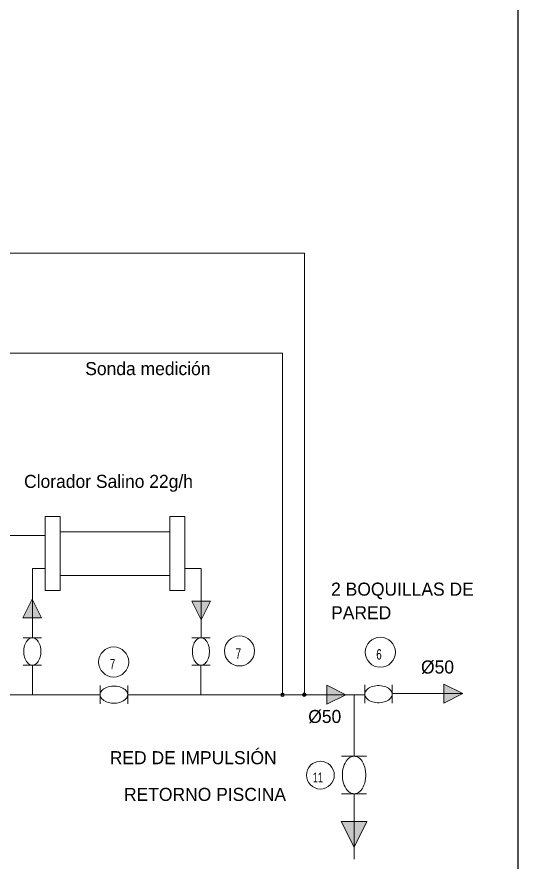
# Model space of a CAD drawing. Header units: millimetres. Extents: x 441156 to 441876, y 4514765 to 4515211.
# Drawn here: x 441331.31 to 441335.36, y 4514771.31 to 4514778.14 of the extents above; entities that cross this region are included whole.
import ezdxf

# ---------------------------------------------------------------- set-up
doc = ezdxf.new("R2010")
doc.units = ezdxf.units.MM
doc.layers.add('01_cartela', color=6, linetype='Continuous', plot=False)
for name, color, linetype, lineweight, true_color in [('05 ESQUEMAS HIDRAULICOS nuevos_dwg _6_', 7, 'Continuous', 18, 0x767676), ('A-DETL', 7, 'Continuous', 50, 0x008000), ('I-FONTANERÍA', 6, 'Continuous', 13, 0xff00ff)]:
    doc.layers.add(name, color=color, linetype=linetype, lineweight=lineweight, true_color=true_color)
for name, color, linetype, lineweight in [('A-DETL-GENF', 7, 'Continuous', 9), ('A-DETL-THIN', 7, 'Continuous', 9), ('G-ANNO-TEXT', 7, 'Continuous', 9)]:
    doc.layers.add(name, color=color, linetype=linetype, lineweight=lineweight)
doc.styles.add('Franklin Gothic Book', font='FRABK.TTF', dxfattribs={"height": 0.225})
doc.styles.add('Franklin Gothic Book_2', font='FRABK.TTF', dxfattribs={"width": 0.7, "height": 0.18})
doc.styles.add('Franklin Gothic Book_5', font='FRABK.TTF', dxfattribs={"width": 0.7, "height": 0.166212})

# ---------------------------------------------------------------- blocks, each defined once
blk = doc.blocks.new('05 ESQUEMAS HIDRAULICOS nuevos_dwg_A$C0F61303F-1107643-01_ARQ_HIDRAULICA PISCINA CHAPOTEO')
at = {"layer": 'I-FONTANERÍA'}
for p, q in [((2574.997, 1574.447), (2574.997, 1574.131)), ((2575.471, 1574.131), (2575.471, 1574.447))]:
    blk.add_line(p, q, dxfattribs=at)
at = {"layer": 'I-FONTANERÍA', "flags": 128}
blk.add_lwpolyline([(2574.997, 1574.289), (2574.999, 1574.307), (2575.005, 1574.325), (2575.014, 1574.343), (2575.027, 1574.36), (2575.042, 1574.375), (2575.061, 1574.39), (2575.083, 1574.402), (2575.107, 1574.413), (2575.133, 1574.422), (2575.161, 1574.429), (2575.19, 1574.433), (2575.219, 1574.436), (2575.249, 1574.436), (2575.279, 1574.433), (2575.307, 1574.429), (2575.335, 1574.422), (2575.361, 1574.413), (2575.385, 1574.402), (2575.407, 1574.39), (2575.426, 1574.375), (2575.442, 1574.36), (2575.454, 1574.343), (2575.464, 1574.325), (2575.469, 1574.307), (2575.471, 1574.289), (2575.469, 1574.27), (2575.464, 1574.252), (2575.454, 1574.234), (2575.442, 1574.218), (2575.426, 1574.202), (2575.407, 1574.188), (2575.385, 1574.175), (2575.361, 1574.164), (2575.335, 1574.155), (2575.307, 1574.148), (2575.279, 1574.144), (2575.249, 1574.142), (2575.219, 1574.142), (2575.19, 1574.144), (2575.161, 1574.148), (2575.133, 1574.155), (2575.107, 1574.164), (2575.083, 1574.175), (2575.061, 1574.188), (2575.042, 1574.202), (2575.027, 1574.218), (2575.014, 1574.234), (2575.005, 1574.252), (2574.999, 1574.27)], close=True, dxfattribs=at)
blk = doc.blocks.new('05 ESQUEMAS HIDRAULICOS nuevos_dwg_A$C0F61303F-1107644-01_ARQ_HIDRAULICA PISCINA CHAPOTEO')
at = {"layer": 'I-FONTANERÍA'}
for p, q in [((2579.555, 1574.455), (2579.555, 1574.139)), ((2580.029, 1574.139), (2580.029, 1574.455))]:
    blk.add_line(p, q, dxfattribs=at)
at = {"layer": 'I-FONTANERÍA', "flags": 128}
blk.add_lwpolyline([(2579.555, 1574.297), (2579.557, 1574.315), (2579.563, 1574.334), (2579.572, 1574.351), (2579.585, 1574.368), (2579.601, 1574.384), (2579.62, 1574.398), (2579.641, 1574.411), (2579.665, 1574.421), (2579.692, 1574.43), (2579.719, 1574.437), (2579.748, 1574.442), (2579.778, 1574.444), (2579.807, 1574.444), (2579.837, 1574.442), (2579.866, 1574.437), (2579.893, 1574.43), (2579.919, 1574.421), (2579.943, 1574.411), (2579.965, 1574.398), (2579.984, 1574.384), (2580, 1574.368), (2580.013, 1574.351), (2580.022, 1574.334), (2580.027, 1574.315), (2580.029, 1574.297), (2580.027, 1574.279), (2580.022, 1574.26), (2580.013, 1574.243), (2580, 1574.226), (2579.984, 1574.21), (2579.965, 1574.196), (2579.943, 1574.183), (2579.919, 1574.173), (2579.893, 1574.164), (2579.866, 1574.157), (2579.837, 1574.152), (2579.807, 1574.15), (2579.778, 1574.15), (2579.748, 1574.152), (2579.719, 1574.157), (2579.692, 1574.164), (2579.665, 1574.173), (2579.641, 1574.183), (2579.62, 1574.196), (2579.601, 1574.21), (2579.585, 1574.226), (2579.572, 1574.243), (2579.563, 1574.26), (2579.557, 1574.279)], close=True, dxfattribs=at)
blk = doc.blocks.new('05 ESQUEMAS HIDRAULICOS nuevos_dwg_A$C0F61303F-1107648-01_ARQ_HIDRAULICA PISCINA CHAPOTEO')
at = {"layer": 'I-FONTANERÍA'}
for p, q in [((2573.671, 1575.27), (2573.986, 1575.27)), ((2573.986, 1574.797), (2573.671, 1574.797))]:
    blk.add_line(p, q, dxfattribs=at)
at = {"layer": 'I-FONTANERÍA', "flags": 128}
blk.add_lwpolyline([(2573.829, 1575.27), (2573.81, 1575.269), (2573.792, 1575.263), (2573.774, 1575.254), (2573.758, 1575.241), (2573.742, 1575.225), (2573.728, 1575.206), (2573.715, 1575.185), (2573.704, 1575.16), (2573.695, 1575.134), (2573.688, 1575.107), (2573.684, 1575.078), (2573.681, 1575.048), (2573.681, 1575.019), (2573.684, 1574.989), (2573.688, 1574.96), (2573.695, 1574.933), (2573.704, 1574.907), (2573.715, 1574.883), (2573.728, 1574.861), (2573.742, 1574.842), (2573.758, 1574.826), (2573.774, 1574.813), (2573.792, 1574.804), (2573.81, 1574.798), (2573.829, 1574.797), (2573.847, 1574.798), (2573.865, 1574.804), (2573.883, 1574.813), (2573.9, 1574.826), (2573.915, 1574.842), (2573.929, 1574.861), (2573.942, 1574.883), (2573.953, 1574.907), (2573.962, 1574.933), (2573.969, 1574.96), (2573.973, 1574.989), (2573.976, 1575.019), (2573.976, 1575.048), (2573.973, 1575.078), (2573.969, 1575.107), (2573.962, 1575.134), (2573.953, 1575.16), (2573.942, 1575.185), (2573.929, 1575.206), (2573.915, 1575.225), (2573.9, 1575.241), (2573.883, 1575.254), (2573.865, 1575.263), (2573.847, 1575.269)], close=True, dxfattribs=at)
blk = doc.blocks.new('05 ESQUEMAS HIDRAULICOS nuevos_dwg_A$C0F61303F-1107649-01_ARQ_HIDRAULICA PISCINA CHAPOTEO')
at = {"layer": 'I-FONTANERÍA'}
for p, q in [((2576.575, 1575.27), (2576.891, 1575.27)), ((2576.891, 1574.796), (2576.575, 1574.796))]:
    blk.add_line(p, q, dxfattribs=at)
at = {"layer": 'I-FONTANERÍA', "flags": 128}
blk.add_lwpolyline([(2576.733, 1575.27), (2576.715, 1575.268), (2576.696, 1575.262), (2576.679, 1575.253), (2576.662, 1575.24), (2576.646, 1575.224), (2576.632, 1575.205), (2576.619, 1575.184), (2576.609, 1575.16), (2576.6, 1575.134), (2576.593, 1575.106), (2576.588, 1575.077), (2576.586, 1575.048), (2576.586, 1575.018), (2576.588, 1574.988), (2576.593, 1574.96), (2576.6, 1574.932), (2576.609, 1574.906), (2576.619, 1574.882), (2576.632, 1574.86), (2576.646, 1574.841), (2576.662, 1574.825), (2576.679, 1574.812), (2576.696, 1574.803), (2576.715, 1574.798), (2576.733, 1574.796), (2576.751, 1574.798), (2576.77, 1574.803), (2576.787, 1574.812), (2576.804, 1574.825), (2576.82, 1574.841), (2576.834, 1574.86), (2576.847, 1574.882), (2576.857, 1574.906), (2576.866, 1574.932), (2576.873, 1574.96), (2576.878, 1574.988), (2576.88, 1575.018), (2576.88, 1575.048), (2576.878, 1575.077), (2576.873, 1575.106), (2576.866, 1575.134), (2576.857, 1575.16), (2576.847, 1575.184), (2576.834, 1575.205), (2576.82, 1575.224), (2576.804, 1575.24), (2576.787, 1575.253), (2576.77, 1575.262), (2576.751, 1575.268)], close=True, dxfattribs=at)
blk = doc.blocks.new('05 ESQUEMAS HIDRAULICOS nuevos_dwg_A$C0F61303F-1107650-01_ARQ_HIDRAULICA PISCINA CHAPOTEO')
at = {"layer": 'I-FONTANERÍA'}
for p, q in [((2579.589, 1573.227), (2579.157, 1573.227)), ((2579.157, 1572.578), (2579.589, 1572.578))]:
    blk.add_line(p, q, dxfattribs=at)
at = {"layer": 'I-FONTANERÍA', "flags": 128}
blk.add_lwpolyline([(2579.373, 1573.227), (2579.398, 1573.224), (2579.423, 1573.216), (2579.447, 1573.204), (2579.47, 1573.187), (2579.492, 1573.165), (2579.511, 1573.139), (2579.528, 1573.109), (2579.543, 1573.076), (2579.555, 1573.04), (2579.565, 1573.003), (2579.571, 1572.963), (2579.574, 1572.923), (2579.574, 1572.882), (2579.571, 1572.842), (2579.565, 1572.802), (2579.555, 1572.764), (2579.543, 1572.729), (2579.528, 1572.696), (2579.511, 1572.666), (2579.492, 1572.64), (2579.47, 1572.618), (2579.447, 1572.601), (2579.423, 1572.589), (2579.398, 1572.581), (2579.373, 1572.578), (2579.348, 1572.581), (2579.323, 1572.589), (2579.299, 1572.601), (2579.276, 1572.618), (2579.254, 1572.64), (2579.235, 1572.666), (2579.218, 1572.696), (2579.203, 1572.729), (2579.191, 1572.764), (2579.181, 1572.802), (2579.175, 1572.842), (2579.172, 1572.882), (2579.172, 1572.923), (2579.175, 1572.963), (2579.181, 1573.003), (2579.191, 1573.04), (2579.203, 1573.076), (2579.218, 1573.109), (2579.235, 1573.139), (2579.254, 1573.165), (2579.276, 1573.187), (2579.299, 1573.204), (2579.323, 1573.216), (2579.348, 1573.224)], close=True, dxfattribs=at)

msp = doc.modelspace()

# ---------------------------------------------------------------- hatches: boundary and pattern name
at = {"layer": 'A-DETL-GENF', "true_color": 0x0000ff}
for points in [[(441331.43635538, 4514773.43619326), (441331.36042959, 4514773.28434168), (441331.51228117, 4514773.28434168)], [(441332.87623621, 4514773.41984954), (441332.72438463, 4514773.41984954), (441332.80031042, 4514773.26799796)], [(441333.81702428, 4514772.73888273), (441333.81702428, 4514772.58703116), (441333.96887586, 4514772.66295695)], [(441334.76133348, 4514772.74763106), (441334.76133348, 4514772.59577949), (441334.91318506, 4514772.67170527)], [(441334.14002056, 4514771.63739987), (441333.9322876, 4514771.63739987), (441334.03615408, 4514771.42966691)]]:
    msp.add_hatch(color=5, dxfattribs=at).paths.add_polyline_path(points)

# ---------------------------------------------------------------- linework, layer by layer
at = {"layer": '01_cartela', "color": 3}
msp.add_lwpolyline([(441304.72224936, 4514786.50546476), (441304.72224936, 4514764.97044075), (441335.36023742, 4514764.97044075), (441335.36023742, 4514786.50546476)], close=True, dxfattribs=at)
at = {"layer": 'A-DETL', "color": 6, "lineweight": 9, "true_color": 0xff00ff}
for p, q in [((441326.26148244, 4514776.23347106, 0.0000002), (441333.63482881, 4514776.23347106, 0.0000002)), ((441333.63482881, 4514776.23347106, 0.0000002), (441333.63482881, 4514772.66268041, 0.0000002)), ((441333.45715765, 4514775.42309529, 0.0000002), (441331.06842066, 4514775.42309529, 0.0000002)), ((441333.45715765, 4514772.66268041, 0.0000002), (441333.45715765, 4514775.42309529, 0.0000002)), ((441334.03615408, 4514772.6630216, 0.0000002), (441334.03615408, 4514772.16571041, 0.0000002)), ((441334.03615408, 4514771.86190096, 0.0000002), (441334.03615408, 4514771.33266475, 0.0000002))]:
    msp.add_line(p, q, dxfattribs=at)
at = {"layer": 'A-DETL', "color": 7, "lineweight": 9}
for p, q in [((441331.66148325, 4514774.10354316, 0.0000002), (441331.54151412, 4514774.10354316, 0.0000002)), ((441331.54151412, 4514774.10354316, 0.0000002), (441331.54151412, 4514773.50419227, 0.0000002)), ((441331.66148325, 4514773.50419227, 0.0000002), (441331.66148325, 4514774.10354316, 0.0000002)), ((441332.66789176, 4514774.10354316, 0.0000002), (441332.54792263, 4514774.10354316, 0.0000002)), ((441332.54792263, 4514774.10354316, 0.0000002), (441332.54792263, 4514773.50419227, 0.0000002)), ((441332.66789176, 4514773.50419227, 0.0000002), (441332.66789176, 4514774.10354316, 0.0000002)), ((441330.86863856, 4514773.94958727, 0.0000002), (441331.54151412, 4514773.94958727, 0.0000002)), ((441332.54792263, 4514773.98034322, 0.0000002), (441331.66148325, 4514773.98034322, 0.0000002)), ((441331.66148325, 4514773.98034322, 0.0000002), (441331.66148325, 4514773.62739221, 0.0000002)), ((441332.54792263, 4514773.62739221, 0.0000002), (441332.54792263, 4514773.98034322, 0.0000002)), ((441331.4390582, 4514773.68263809, 0.0000002), (441331.43758199, 4514773.12363268, 0.0000002)), ((441331.54151412, 4514773.68263809, 0.0000002), (441331.4390582, 4514773.68263809, 0.0000002)), ((441332.66789176, 4514773.68263809, 0.0000002), (441332.80031042, 4514773.68226894, 0.0000002)), ((441332.80031042, 4514773.68226894, 0.0000002), (441332.80031042, 4514773.12326353, 0.0000002)), ((441331.66148325, 4514773.62739221, 0.0000002), (441332.54792263, 4514773.62739221, 0.0000002)), ((441331.54151412, 4514773.50419227, 0.0000002), (441331.66148325, 4514773.50419227, 0.0000002)), ((441332.54792263, 4514773.50419227, 0.0000002), (441332.66789176, 4514773.50419227, 0.0000002)), ((441331.43758199, 4514772.90154975, 0.0000002), (441331.43758199, 4514772.66341264, 0.0000002)), ((441332.79883421, 4514772.9011806, 0.0000002), (441332.79883421, 4514772.66298842, 0.0000002)), ((441330.65247835, 4514772.66263423, 0.0000002), (441331.98532431, 4514772.66263423, 0.0000002)), ((441332.20740724, 4514772.66268041, 0.0000002), (441332.22268568, 4514772.66268041, 0.0000002)), ((441332.22268568, 4514772.66268041, 0.0000002), (441333.00588946, 4514772.66268041, 0.0000002)), ((441333.00588946, 4514772.66268041, 0.0000002), (441333.59724616, 4514772.66268041, 0.0000002)), ((441333.59724616, 4514772.66268041, 0.0000002), (441334.12210943, 4514772.66268041, 0.0000002)), ((441334.34331677, 4514772.67170527, 0.0000002), (441334.70883617, 4514772.67170527, 0.0000002))]:
    msp.add_line(p, q, dxfattribs=at)
at = {"layer": 'A-DETL', "color": 5, "lineweight": 9, "true_color": 0x0000ff}
for p, q in [((441331.51228117, 4514773.28434168, 0.0000002), (441331.43635538, 4514773.43619326, 0.0000002)), ((441332.87623621, 4514773.41984954, 0.0000002), (441332.72438463, 4514773.41984954, 0.0000002)), ((441332.80031042, 4514773.26799796, 0.0000002), (441332.87623621, 4514773.41984954, 0.0000002)), ((441331.36042959, 4514773.28434168, 0.0000002), (441331.51228117, 4514773.28434168, 0.0000002)), ((441333.81702428, 4514772.58703116, 0.0000002), (441333.81702428, 4514772.73888273, 0.0000002)), ((441334.76133348, 4514772.59577949, 0.0000002), (441334.76133348, 4514772.74763106, 0.0000002)), ((441334.76133348, 4514772.74763106, 0.0000002), (441334.91318506, 4514772.67170527, 0.0000002)), ((441334.91318506, 4514772.67170527, 0.0000002), (441334.70883617, 4514772.67170527, 0.0000002)), ((441334.91318506, 4514772.67170527, 0.0000002), (441334.76133348, 4514772.59577949, 0.0000002))]:
    msp.add_line(p, q, dxfattribs=at)
at = {"layer": 'A-DETL', "color": 7, "lineweight": 9}
for centre, radius in [((441333.11064819, 4514773.01656114, 0.0000002), 0.12148126), ((441334.24765451, 4514773.00643858, 0.0000002), 0.12148126), ((441332.0941804, 4514772.92728717, 0.0000002), 0.12148126), ((441333.7639227, 4514772.01270082, 0.0000002), 0.1121758)]:
    msp.add_circle(centre, radius, dxfattribs=at)
at = {"layer": 'A-DETL', "color": 86, "lineweight": 9, "true_color": 0x1f7f00}
for radius in [0.01422199, 0.01012344]:
    msp.add_circle((441333.45715765, 4514772.66232014, 0.0000002), radius, dxfattribs=at)
at = {"layer": 'A-DETL', "color": 6, "lineweight": 9, "true_color": 0xff00ff}
for radius in [0.01422199, 0.01012344]:
    msp.add_circle((441333.63364856, 4514772.66290848, 0.0000002), radius, dxfattribs=at)
at = {"layer": 'A-DETL-THIN'}
for p, q in [((441331.43635538, 4514773.43619326, 0.0000002), (441331.36042959, 4514773.28434168, 0.0000002)), ((441331.51228117, 4514773.28434168, 0.0000002), (441331.43635538, 4514773.43619326, 0.0000002)), ((441332.72438463, 4514773.41984954, 0.0000002), (441332.80031042, 4514773.26799796, 0.0000002)), ((441332.87623621, 4514773.41984954, 0.0000002), (441332.72438463, 4514773.41984954, 0.0000002)), ((441332.80031042, 4514773.26799796, 0.0000002), (441332.87623621, 4514773.41984954, 0.0000002)), ((441331.36042959, 4514773.28434168, 0.0000002), (441331.51228117, 4514773.28434168, 0.0000002)), ((441333.81702428, 4514772.73888273, 0.0000002), (441333.81702428, 4514772.58703116, 0.0000002)), ((441333.96887586, 4514772.66295695, 0.0000002), (441333.81702428, 4514772.73888273, 0.0000002)), ((441334.91318506, 4514772.67170527, 0.0000002), (441334.76133348, 4514772.74763106, 0.0000002)), ((441334.76133348, 4514772.74763106, 0.0000002), (441334.76133348, 4514772.59577949, 0.0000002)), ((441333.81702428, 4514772.58703116, 0.0000002), (441333.96887586, 4514772.66295695, 0.0000002)), ((441334.76133348, 4514772.59577949, 0.0000002), (441334.91318506, 4514772.67170527, 0.0000002)), ((441334.14002056, 4514771.63739987, 0.0000002), (441333.9322876, 4514771.63739987, 0.0000002)), ((441333.9322876, 4514771.63739987, 0.0000002), (441334.03615408, 4514771.42966691, 0.0000002)), ((441334.03615408, 4514771.42966691, 0.0000002), (441334.14002056, 4514771.63739987, 0.0000002))]:
    msp.add_line(p, q, dxfattribs=at)

# ---------------------------------------------------------------- block references
at = {"layer": '05 ESQUEMAS HIDRAULICOS nuevos_dwg _6_', "color": 6, "lineweight": 13, "true_color": 0xff00ff, "xscale": 0.4686777072986199, "yscale": 0.4686777072986199, "zscale": 0.4686777072986199}
for name in ['05 ESQUEMAS HIDRAULICOS nuevos_dwg_A$C0F61303F-1107648-01_ARQ_HIDRAULICA PISCINA CHAPOTEO', '05 ESQUEMAS HIDRAULICOS nuevos_dwg_A$C0F61303F-1107649-01_ARQ_HIDRAULICA PISCINA CHAPOTEO', '05 ESQUEMAS HIDRAULICOS nuevos_dwg_A$C0F61303F-1107643-01_ARQ_HIDRAULICA PISCINA CHAPOTEO', '05 ESQUEMAS HIDRAULICOS nuevos_dwg_A$C0F61303F-1107644-01_ARQ_HIDRAULICA PISCINA CHAPOTEO', '05 ESQUEMAS HIDRAULICOS nuevos_dwg_A$C0F61303F-1107650-01_ARQ_HIDRAULICA PISCINA CHAPOTEO']:
    msp.add_blockref(name, (440125.14152184, 4514034.82947879, 0.0000002), dxfattribs=at)

# ---------------------------------------------------------------- texts
at = {"layer": 'G-ANNO-TEXT', "attachment_point": 1}
for s, insert, char_height, width, style in [('Sonda medición', (441331.8647316, 4514775.35213668, 0.0000002), 0.1054524841, 1.3413670223, 'Franklin Gothic Book'), ('Clorador Salino 22g/h', (441331.37058437, 4514774.44027494, 0.0000002), 0.1054524841, 1.8598786444, 'Franklin Gothic Book'), ('2 BOQUILLAS DE ', (441333.85031538, 4514773.56912111, 0.0000002), 0.1054524841, 1.4540869401, 'Franklin Gothic Book'), ('PARED', (441333.85031538, 4514773.37846448, 0.0000002), 0.105452484, 0.574871581, 'Franklin Gothic Book'), ('7', (441333.07935735, 4514773.03876337, 0.0000002), 0.08436199, 0.063123154, 'Franklin Gothic Book_2'), ('6', (441334.21506661, 4514773.03094112, 0.0000002), 0.08436199, 0.063123154, 'Franklin Gothic Book_2'), ('7', (441332.06288956, 4514772.95206539, 0.0000002), 0.08436199, 0.063123154, 'Franklin Gothic Book_2'), ('Ø50', (441334.57637616, 4514772.93966488, 0.0000002), 0.105452484, 0.3607037371, 'Franklin Gothic Book'), ('Ø50', (441333.66563133, 4514772.53975734, 0.0000002), 0.105452484, 0.3607037371, 'Franklin Gothic Book'), ('RED DE IMPULSIÓN', (441332.06288956, 4514772.20653221, 0.0000002), 0.1054524841, 1.6457108005, 'Franklin Gothic Book'), ('11', (441333.70334223, 4514772.03325799, 0.0000002), 0.077899859, 0.1104655195, 'Franklin Gothic Book_5'), ('RETORNO PISCINA', (441332.17753597, 4514771.90983982, 0.0000002), 0.1054524841, 1.5442628744, 'Franklin Gothic Book')]:
    msp.add_mtext(s, dxfattribs=dict(at, insert=insert, char_height=char_height, width=width, style=style))

doc.saveas('drawing.dxf')
